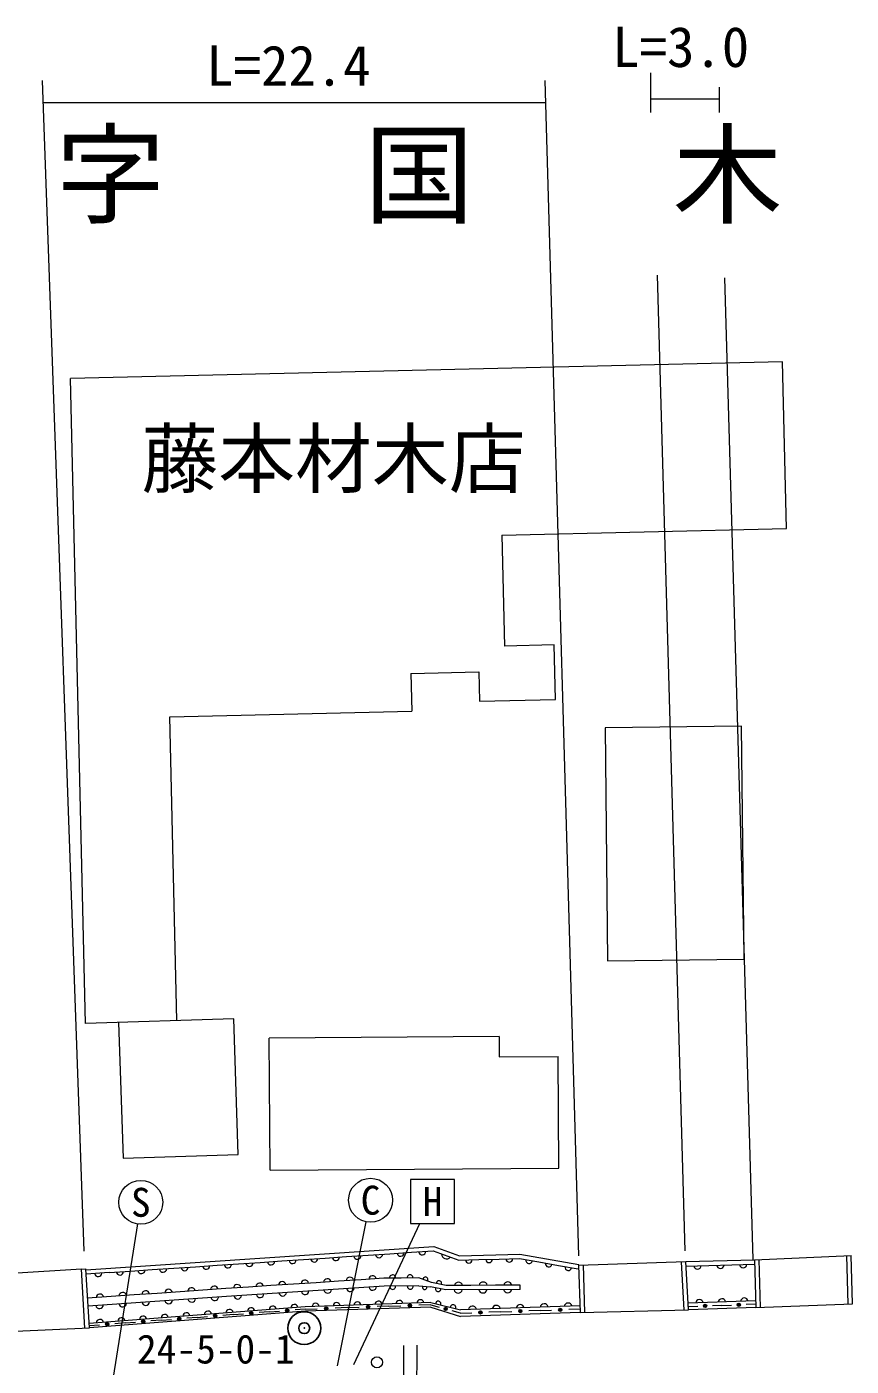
# Model space of a CAD drawing. Units: millimetres at full size, sheet at 1:1000; details may follow other scales. Extents: x 40000 to 680000, y 20000 to 380000.
# Drawn here: x 136829 to 174378, y 284249 to 345306 of the extents above; entities that cross this region are included whole.
import ezdxf
from ezdxf.enums import TextEntityAlignment as Align

# ---------------------------------------------------------------- set-up
doc = ezdxf.new("R2010")
doc.units = ezdxf.units.MM
doc.header["$LTSCALE"] = 1000
doc.header["$PDMODE"] = 32
doc.header["$PDSIZE"] = 500
doc.linetypes.add('DASHED', pattern=[7.5, 6, -1.5])
for name, color, linetype, lineweight in [('M-BGD', 7, 'Continuous', 13), ('M-BGD-EXST', 7, 'Continuous', 13), ('M-BMK-SRVR', 3, 'Continuous', 25), ('M-STR-HTXT', 7, 'Continuous', 13)]:
    doc.layers.add(name, color=color, linetype=linetype, lineweight=lineweight)
doc.layers.add('M-BMK-HTXT', color=7, linetype='Continuous')
doc.styles.add('ＭＳ ゴシック', font='')
doc.styles.get('ＭＳ ゴシック').set_extended_font_data('MS Gothic')

msp = doc.modelspace()

# ---------------------------------------------------------------- linework, layer by layer
at = {"layer": 'M-BGD'}
for p, q in [((171256, 330032), (138812, 329276)), ((171433, 322435), (171256, 330032)), ((139498, 299865), (138812, 329276)), ((158466, 322133), (171433, 322435)), ((158466, 322133), (158584, 317077)), ((160855, 317130), (158584, 317077)), ((160913, 314643), (160855, 317130)), ((154323, 315831), (157419, 315903)), ((154323, 315831), (154363, 314115)), ((157419, 315903), (157451, 314562)), ((157451, 314562), (160913, 314643)), ((143343, 313858), (154363, 314115)), ((143666, 300003), (143343, 313858)), ((169386, 313420), (163166, 313350)), ((163166, 313350), (163285, 302731)), ((169505, 302801), (169386, 313420)), ((163285, 302731), (169505, 302801)), ((146253, 300089), (139498, 299865)), ((141006, 299915), (141211, 293729)), ((146458, 293903), (146253, 300089)), ((158340, 299282), (147869, 299206)), ((147913, 293186), (147869, 299206)), ((158340, 299282), (158347, 298355)), ((158347, 298355), (161025, 298374)), ((161062, 293282), (161025, 298374)), ((141211, 293729), (146458, 293903)), ((147913, 293186), (161062, 293282)), ((153365, 289377), (154349, 289443)), ((154349, 289443), (155333, 289509)), ((155333, 289509), (156504, 289083)), ((144510, 288783), (145494, 288849)), ((145494, 288849), (146478, 288915)), ((146478, 288915), (147462, 288981)), ((147462, 288981), (148446, 289047)), ((148446, 289047), (149430, 289113)), ((149430, 289113), (150413, 289179)), ((150413, 289179), (151397, 289245)), ((151397, 289245), (152381, 289311)), ((152381, 289311), (153365, 289377)), ((156504, 289083), (157425, 289108)), ((157425, 289108), (158345, 289133)), ((158345, 289133), (159266, 289157)), ((159266, 289157), (160156, 289001)), ((160156, 289001), (161046, 288844)), ((161046, 288844), (161937, 288687)), ((161963, 288857), (166847, 289019)), ((161963, 288857), (162037, 286699)), ((162163, 288864), (162237, 286705)), ((166766, 286810), (166647, 289008)), ((166847, 289015), (169973, 289100)), ((166965, 286821), (166847, 289019)), ((166858, 288815), (169979, 288900)), ((169973, 289103), (174378, 289296)), ((169973, 289103), (170032, 286927)), ((170173, 289109), (170232, 286932)), ((174241, 287079), (174178, 289290)), ((174440, 287085), (174378, 289296)), ((139319, 288677), (136150, 288475)), ((139319, 288677), (139519, 288688)), ((139479, 285987), (139319, 288677)), ((139678, 285999), (139519, 288688)), ((140575, 288519), (139533, 288449)), ((140575, 288519), (141559, 288585)), ((141559, 288585), (142543, 288651)), ((142543, 288651), (143526, 288717)), ((143526, 288717), (144510, 288783)), ((152060, 288191), (151032, 288124)), ((153087, 288258), (152060, 288191)), ((153887, 288266), (153087, 288258)), ((154686, 288274), (153887, 288266)), ((155262, 288065), (154686, 288274)), ((143808, 287643), (142765, 287571)), ((144851, 287716), (143808, 287643)), ((145894, 287788), (144851, 287716)), ((146922, 287855), (145894, 287788)), ((147950, 287923), (146922, 287855)), ((148977, 287990), (147950, 287923)), ((150005, 288057), (148977, 287990)), ((151032, 288124), (150005, 288057)), ((154690, 287914), (155223, 287869)), ((155914, 287730), (155223, 287869)), ((155934, 287930), (155262, 288065)), ((159298, 287745), (155914, 287730)), ((157055, 287935), (155934, 287930)), ((158176, 287940), (157055, 287935)), ((159297, 287945), (158176, 287940)), ((159298, 287745), (159297, 287945)), ((140678, 287426), (139598, 287351)), ((141721, 287499), (140678, 287426)), ((142765, 287571), (141721, 287499)), ((153325, 286983), (152781, 286965)), ((153325, 286983), (153869, 287001)), ((155230, 287048), (154686, 287029)), ((155227, 287147), (156579, 286820)), ((155230, 287048), (155617, 286940)), ((162027, 286998), (156579, 286820)), ((170024, 287227), (166949, 287120)), ((166960, 286971), (167398, 286986)), ((168494, 287024), (168056, 287009)), ((168494, 287024), (168932, 287039)), ((170027, 287077), (169589, 287061)), ((170032, 286927), (174440, 287085)), ((149520, 286754), (139678, 285999)), ((142952, 286350), (143421, 286386)), ((144592, 286476), (144124, 286440)), ((144592, 286476), (145061, 286512)), ((146233, 286602), (145764, 286566)), ((146233, 286602), (146702, 286638)), ((147874, 286728), (147405, 286692)), ((147874, 286728), (148342, 286764)), ((149514, 286854), (149046, 286818)), ((149514, 286854), (150059, 286872)), ((155234, 286948), (149520, 286754)), ((151420, 286918), (150875, 286900)), ((151420, 286918), (151964, 286937)), ((155234, 286948), (156589, 286520)), ((156584, 286670), (156197, 286778)), ((156584, 286670), (157103, 286687)), ((162037, 286699), (156589, 286520)), ((158400, 286729), (157881, 286712)), ((158400, 286729), (158919, 286746)), ((160216, 286789), (159697, 286772)), ((160216, 286789), (160735, 286806)), ((162032, 286848), (161513, 286831)), ((162037, 286699), (166965, 286821)), ((170032, 286927), (166965, 286821)), ((136321, 285841), (139678, 285999)), ((139671, 286099), (140139, 286135)), ((141311, 286224), (140843, 286188)), ((141311, 286224), (141780, 286260)), ((142952, 286350), (142483, 286314))]:
    msp.add_line(p, q, dxfattribs=at)
at = {"layer": 'M-BGD', "linetype": 'DASHED'}
for p, q in [((153978, 271693), (154008, 286619)), ((154578, 271716), (154608, 286672))]:
    msp.add_line(p, q, dxfattribs=at)
at = {"layer": 'M-BGD'}
for points in [[(139521, 288649), (155361, 289711), (156537, 289284), (159281, 289358), (161971, 288884)], [(154690, 287914), (153101, 287899), (145919, 287429), (139619, 286992)], [(155227, 287147), (149509, 286954), (139666, 286199)]]:
    msp.add_lwpolyline(points, dxfattribs=at)
for centre, radius in [((152372, 286951), 75), ((152372, 286951), 49.5), ((152372, 286951), 24.5), ((154278, 287015), 75), ((154278, 287015), 49.5), ((154278, 287015), 24.5), ((167727, 286997), 75), ((167727, 286997), 49.5), ((167727, 286997), 24.5), ((169260, 287050), 75), ((169260, 287050), 49.5), ((169260, 287050), 24.5), ((142132, 286287), 75), ((143772, 286413), 75), ((143772, 286413), 49.5), ((143772, 286413), 24.5), ((145413, 286539), 75), ((145413, 286539), 49.5), ((145413, 286539), 24.5), ((147053, 286665), 75), ((147053, 286665), 49.5), ((147053, 286665), 24.5), ((148694, 286791), 75), ((148694, 286791), 49.5), ((148694, 286791), 24.5), ((150467, 286886), 75), ((150467, 286886), 49.5), ((150467, 286886), 24.5), ((155907, 286859), 75), ((155907, 286859), 49.5), ((155907, 286859), 24.5), ((157492, 286700), 75), ((157492, 286700), 49.5), ((157492, 286700), 24.5), ((159308, 286759), 75), ((159308, 286759), 49.5), ((159308, 286759), 24.5), ((161124, 286819), 75), ((161124, 286819), 49.5), ((161124, 286819), 24.5), ((140491, 286161), 75), ((140491, 286161), 49.5), ((140491, 286161), 24.5), ((142132, 286287), 49.5), ((142132, 286287), 24.5)]:
    msp.add_circle(centre, radius, dxfattribs=at)
for centre, radius, start, end in [((153856, 289425), 165, 189.05948, 358.6116), ((154840, 289491), 165, 189.05875, 358.61246), ((145001, 288831), 165, 189.05876, 358.6107), ((145985, 288897), 165, 189.05963, 358.6097), ((146969, 288963), 165, 189.0595, 358.60984), ((147953, 289029), 165, 189.05876, 358.6107), ((148937, 289095), 165, 189.05876, 358.6107), ((149920, 289161), 165, 189.06138, 358.6097), ((150904, 289227), 165, 189.06064, 358.61056), ((151888, 289293), 165, 189.05875, 358.61246), ((152872, 289359), 165, 189.05962, 358.61146), ((155942, 289361), 219, 178.38857, 321.70494), ((156964, 289099), 154, 182.85371, 0.23001), ((157885, 289124), 154, 182.85371, 0.23001), ((158805, 289149), 154, 182.85371, 0.23001), ((159711, 289080), 151, 170.27673, 349.76452), ((160601, 288923), 151, 170.27673, 349.76452), ((167377, 288854), 175, 189.86195, 353.26348), ((168418, 288883), 175, 189.86016, 353.26362), ((169458, 288911), 175, 189.86195, 353.26348), ((140082, 288501), 165, 189.05948, 358.6116), ((141066, 288567), 165, 189.05875, 358.61246), ((142050, 288633), 165, 189.05875, 358.61246), ((143034, 288699), 165, 189.05948, 358.6116), ((144017, 288765), 165, 189.05876, 358.6107), ((150520, 288067), 173, 11.43221, 176.04804), ((151547, 288135), 173, 11.43221, 176.04804), ((152575, 288202), 173, 11.43221, 176.04804), ((153487, 288278), 134, 353.78096, 187.32815), ((154286, 288286), 134, 353.78096, 187.32815), ((154988, 288207), 110, 318.55268, 181.51839), ((161492, 288766), 151, 170.27375, 349.7653), ((141202, 287436), 176, 12.53937, 175.40296), ((142245, 287509), 176, 12.53937, 175.40296), ((143288, 287581), 176, 12.53937, 175.40296), ((144331, 287653), 176, 12.53937, 175.40296), ((145375, 287726), 176, 12.53937, 175.40296), ((146410, 287799), 173, 11.43138, 176.04899), ((147437, 287866), 173, 11.43221, 176.04804), ((148465, 287933), 173, 11.4341, 176.04615), ((148482, 287620), 173, 191.34872, 356.13193), ((149492, 288000), 173, 11.43143, 176.04727), ((149508, 287687), 173, 191.34789, 356.13288), ((150534, 287754), 173, 191.34872, 356.13193), ((151560, 287821), 173, 191.34872, 356.13193), ((152586, 287888), 173, 191.34872, 356.13193), ((153498, 287886), 133, 173.42357, 7.68572), ((154293, 287894), 133, 173.42357, 7.68572), ((154952, 287843), 102, 146.62062, 23.64374), ((155563, 287771), 121, 154.81202, 2.52394), ((155604, 288028), 118, 333.18981, 184.14411), ((156478, 287775), 193, 193.0955, 347.42965), ((156494, 287891), 191, 12.75723, 167.76729), ((157606, 287781), 193, 193.0955, 347.42965), ((157616, 287896), 191, 12.75798, 167.76653), ((158734, 287786), 193, 193.09366, 347.4315), ((158737, 287901), 191, 12.75798, 167.76653), ((140142, 287056), 178, 192.89704, 355.04503), ((140158, 287364), 176, 12.53937, 175.40296), ((141192, 287129), 178, 192.89892, 355.04315), ((142242, 287201), 178, 192.89892, 355.04315), ((143292, 287274), 178, 192.89704, 355.04503), ((144342, 287347), 178, 192.89892, 355.04315), ((145392, 287420), 178, 192.89885, 355.04484), ((146430, 287485), 173, 191.34877, 356.13021), ((147456, 287553), 173, 191.34877, 356.13021), ((148034, 286825), 165, 9.67591, 179.1003), ((149018, 286901), 165, 9.67591, 179.1003), ((149986, 286961), 159, 5.25363, 178.62741), ((150939, 286993), 159, 5.25174, 178.6275), ((151892, 287025), 159, 5.25363, 178.62741), ((152845, 287058), 159, 5.25363, 178.62741), ((153798, 287090), 159, 5.25092, 178.6284), ((154751, 287122), 159, 5.25363, 178.62741), ((155572, 287095), 120, 331.75674, 180.98918), ((156248, 286931), 120, 331.75674, 180.98918), ((157125, 286803), 185, 12.80097, 170.95322), ((158214, 286838), 185, 12.8009, 170.95329), ((159304, 286874), 185, 12.79922, 170.9534), ((160394, 286910), 185, 12.8009, 170.95329), ((161484, 286945), 185, 12.80097, 170.95322), ((167467, 287116), 172, 9.28819, 174.66322), ((168489, 287152), 172, 9.29, 174.66141), ((169512, 287187), 172, 9.28819, 174.66322), ((140160, 286221), 165, 9.6733, 179.10305), ((141144, 286297), 165, 9.6733, 179.10305), ((142128, 286372), 165, 9.67401, 179.10219), ((143112, 286448), 165, 9.67519, 179.1029), ((144097, 286523), 165, 9.67519, 179.10115), ((145081, 286599), 165, 9.67591, 179.1003), ((146065, 286674), 165, 9.67606, 179.10014), ((147049, 286750), 165, 9.67519, 179.10115)]:
    msp.add_arc(centre, radius, start, end, dxfattribs=at)
at = {"layer": 'M-BGD-EXST'}
for p, q in [((141865, 290734), (140764, 283751)), ((150986, 284264), (152291, 290837)), ((151719, 284328), (154733, 290760))]:
    msp.add_line(p, q, dxfattribs=at)
msp.add_lwpolyline([(154313, 290760), (156313, 290760), (156313, 292760), (154313, 292760)], close=True, dxfattribs=at)
for centre, radius in [((142021, 291721), 1000), ((152485, 291817), 1000), ((152778, 284426), 250)]:
    msp.add_circle(centre, radius, dxfattribs=at)
at = {"layer": 'M-BMK-SRVR'}
msp.add_circle((149464, 285984), 750, dxfattribs=at)
msp.add_point((149464, 285984), dxfattribs=at)
at = {"layer": 'M-STR-HTXT'}
for p, q in [((165234, 343214), (165234, 341398)), ((139438, 289493), (137549, 342850)), ((161974, 289282), (160438, 342850)), ((168376, 341398), (168376, 342546)), ((168376, 342013), (165234, 342013)), ((137584, 341850), (160467, 341850)), ((166811, 289504), (165550, 333987)), ((168605, 333859), (169902, 289117))]:
    msp.add_line(p, q, dxfattribs=at)

# ---------------------------------------------------------------- texts
at = {"layer": 'M-BGD-EXST', "style": 'ＭＳ ゴシック'}
for s, p in [('C', (152485, 291817)), ('S', (142021, 291721)), ('H', (155313, 291760))]:
    msp.add_text(s, height=1320, dxfattribs=at).set_placement(p, align=Align.MIDDLE_CENTER)
at = {"layer": 'M-BMK-HTXT', "style": 'ＭＳ ゴシック'}
msp.add_text('藤本材木店', height=2566, dxfattribs=at).set_placement((142050, 325617), align=Align.MIDDLE_LEFT)
at = {"layer": 'M-BMK-HTXT', "insert": (138144, 336328), "char_height": 3666, "attachment_point": 7, "style": 'ＭＳ ゴシック'}
msp.add_mtext('\\T2.81;字国木', dxfattribs=at)
at = {"layer": 'M-BMK-SRVR', "style": 'ＭＳ ゴシック'}
msp.add_text('24-5-0-1', height=1320, dxfattribs=at).set_placement((145438, 285032), align=Align.MIDDLE_CENTER)
at = {"layer": 'M-STR-HTXT', "style": 'ＭＳ ゴシック'}
for s, p in [('L=3.0', (163498, 342923)), ('L=22.4', (145005, 342072))]:
    msp.add_text(s, height=1833, dxfattribs=at).set_placement(p, align=Align.BOTTOM_LEFT)

doc.saveas('drawing.dxf')
